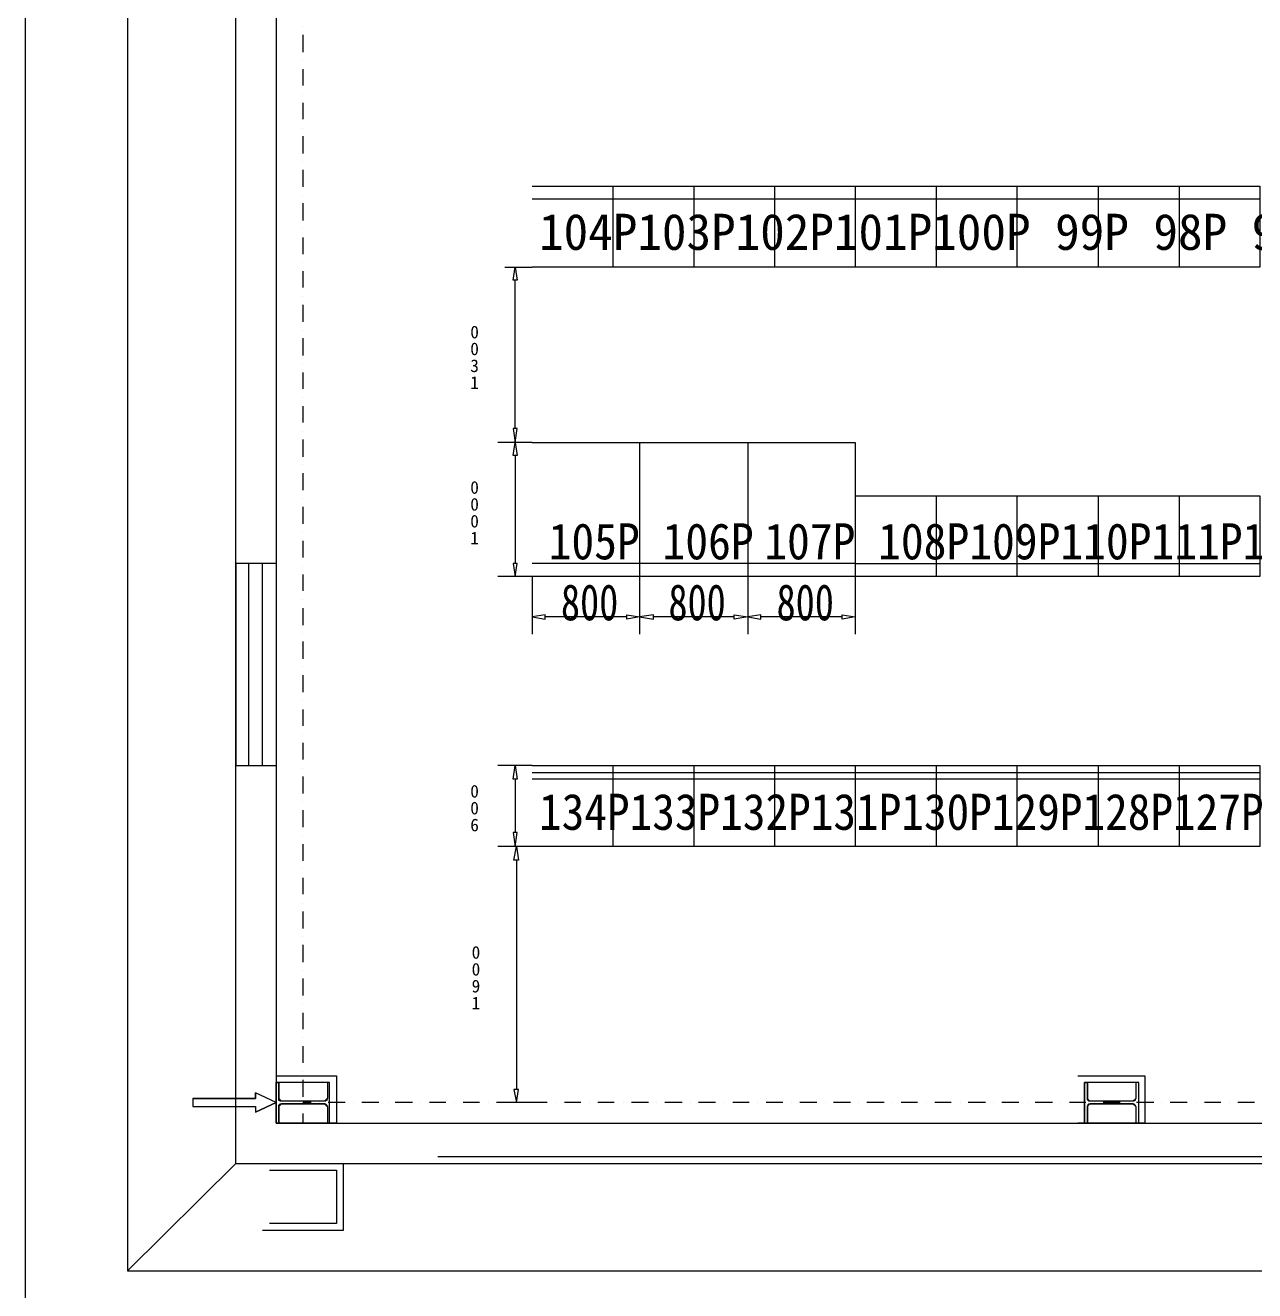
# Model space of a CAD drawing. Header units: metres. Extents: x 17 to 1264, y 17 to 859.
# Drawn here: x 87.8 to 346.4, y 166.5 to 432.6 of the extents above; entities that cross this region are included whole.
import ezdxf

# ---------------------------------------------------------------- set-up
doc = ezdxf.new("R2010")
doc.units = ezdxf.units.M
for name, color, linetype in [('LINES', 7, 'Continuous'), ('POLYLINES', 4, 'Continuous'), ('RECTS', 7, 'Continuous'), ('TEXTS', 3, 'Continuous')]:
    doc.layers.add(name, color=color, linetype=linetype)

msp = doc.modelspace()

# ---------------------------------------------------------------- linework, layer by layer
at = {"layer": 'LINES'}
for p, q in [((87.76, 830.45), (87.76, 45.22)), ((109.29, 797.33), (109.29, 170.64)), ((132.04, 193.25), (132.04, 797.33)), ((132.04, 319.39), (132.04, 509.33)), ((140.54, 509.33), (140.54, 319.39)), ((146.15, 432.29), (146.15, 432.29)), ((146.15, 430.56), (146.15, 426.96)), ((146.15, 425.23), (146.15, 425.23)), ((146.15, 423.36), (146.15, 419.9)), ((146.15, 418.03), (146.15, 418.03)), ((146.15, 416.3), (146.15, 412.85)), ((146.15, 410.98), (146.15, 410.98)), ((146.15, 409.25), (146.15, 405.65)), ((146.15, 403.92), (146.15, 403.92)), ((146.15, 402.19), (146.15, 398.59)), ((146.15, 396.86), (146.15, 396.86)), ((146.15, 395.14), (146.15, 391.54)), ((211.39, 396), (194.39, 396)), ((228.38, 396), (211.39, 396)), ((245.37, 396), (228.38, 396)), ((262.36, 396), (245.37, 396)), ((279.35, 396), (262.36, 396)), ((296.35, 396), (279.35, 396)), ((313.48, 396), (296.35, 396)), ((330.47, 396), (313.48, 396)), ((347.47, 396), (330.47, 396)), ((146.15, 389.81), (146.15, 389.81)), ((146.15, 387.94), (146.15, 384.48)), ((146.15, 382.61), (146.15, 382.61)), ((146.15, 380.88), (146.15, 377.42)), ((188.63, 381.74), (194.39, 381.74)), ((190.79, 347.76), (190.79, 379.01)), ((146.15, 375.55), (146.15, 375.55)), ((146.15, 373.82), (146.15, 370.22)), ((146.15, 368.5), (146.15, 368.5)), ((146.15, 366.77), (146.15, 363.17)), ((146.15, 361.44), (146.15, 361.44)), ((146.15, 359.57), (146.15, 356.11)), ((146.15, 354.38), (146.15, 354.38)), ((146.15, 352.51), (146.15, 349.06)), ((146.15, 347.18), (146.15, 347.18)), ((146.15, 345.46), (146.15, 341.86)), ((194.39, 344.88), (187.19, 344.88)), ((190.79, 344.88), (187.19, 344.88)), ((190.79, 342.14), (190.79, 319.39)), ((146.15, 340.13), (146.15, 340.13)), ((146.15, 338.4), (146.15, 334.8)), ((146.15, 333.07), (146.15, 333.07)), ((146.15, 331.34), (146.15, 327.74)), ((146.15, 326.02), (146.15, 326.02)), ((146.15, 324.14), (146.15, 320.69)), ((140.54, 319.39), (132.04, 319.39)), ((132.04, 319.39), (132.04, 276.91)), ((134.78, 276.91), (134.78, 319.39)), ((137.66, 276.91), (137.66, 319.39)), ((140.54, 319.39), (140.54, 276.91)), ((262.36, 319.39), (194.39, 319.39)), ((262.36, 319.39), (279.35, 319.39)), ((279.35, 319.39), (296.35, 319.39)), ((296.35, 319.39), (313.48, 319.39)), ((313.48, 319.39), (330.47, 319.39)), ((330.47, 319.39), (347.47, 319.39)), ((146.15, 318.82), (146.15, 318.82)), ((146.15, 317.09), (146.15, 313.63)), ((194.39, 316.66), (187.19, 316.66)), ((194.39, 316.66), (194.39, 304.56)), ((217, 316.66), (217, 304.56)), ((239.75, 316.66), (239.75, 304.56)), ((262.36, 316.66), (262.36, 304.56)), ((146.15, 311.76), (146.15, 311.76)), ((146.15, 310.03), (146.15, 306.43)), ((214.27, 308.16), (197.13, 308.16)), ((236.87, 308.16), (219.88, 308.16)), ((259.63, 308.16), (242.49, 308.16)), ((146.15, 304.7), (146.15, 304.7)), ((146.15, 302.98), (146.15, 299.38)), ((146.15, 297.65), (146.15, 297.65)), ((146.15, 295.92), (146.15, 292.32)), ((146.15, 290.59), (146.15, 290.59)), ((146.15, 288.72), (146.15, 285.26)), ((146.15, 283.39), (146.15, 283.39)), ((146.15, 281.66), (146.15, 278.21)), ((132.04, 193.25), (132.04, 276.91)), ((132.04, 276.91), (140.54, 276.91)), ((140.54, 276.91), (140.54, 201.74)), ((194.39, 276.91), (187.19, 276.91)), ((146.15, 276.34), (146.15, 276.34)), ((146.15, 274.61), (146.15, 271.01)), ((194.39, 275.47), (211.39, 275.47)), ((211.39, 275.47), (228.38, 275.47)), ((228.38, 275.47), (245.37, 275.47)), ((245.37, 275.47), (262.36, 275.47)), ((262.36, 275.47), (279.35, 275.47)), ((279.35, 275.47), (296.35, 275.47)), ((296.35, 275.47), (313.48, 275.47)), ((313.48, 275.47), (330.47, 275.47)), ((330.47, 275.47), (347.47, 275.47)), ((190.79, 274.03), (190.79, 262.8)), ((211.39, 274.03), (194.39, 274.03)), ((228.38, 274.03), (211.39, 274.03)), ((245.37, 274.03), (228.38, 274.03)), ((262.36, 274.03), (245.37, 274.03)), ((279.35, 274.03), (262.36, 274.03)), ((296.35, 274.03), (279.35, 274.03)), ((313.48, 274.03), (296.35, 274.03)), ((330.47, 274.03), (313.48, 274.03)), ((347.47, 274.03), (330.47, 274.03)), ((146.15, 269.28), (146.15, 269.28)), ((146.15, 267.55), (146.15, 263.95)), ((146.15, 262.22), (146.15, 262.22)), ((146.15, 260.35), (146.15, 256.9)), ((194.39, 259.92), (187.19, 259.92)), ((194.39, 259.92), (187.48, 259.92)), ((191.08, 257.04), (191.08, 208.8)), ((146.15, 255.17), (146.15, 255.17)), ((146.15, 253.3), (146.15, 249.84)), ((146.15, 247.97), (146.15, 247.97)), ((146.15, 246.24), (146.15, 242.64)), ((146.15, 240.91), (146.15, 240.91)), ((146.15, 239.18), (146.15, 235.58)), ((146.15, 233.86), (146.15, 233.86)), ((146.15, 232.13), (146.15, 228.53)), ((146.15, 226.8), (146.15, 226.8)), ((146.15, 224.93), (146.15, 221.47)), ((146.15, 219.74), (146.15, 219.74)), ((146.15, 217.87), (146.15, 214.42)), ((140.54, 201.74), (140.54, 210.24)), ((140.54, 210.24), (141.11, 210.24)), ((141.11, 210.24), (141.11, 206.93)), ((146.15, 212.54), (146.15, 212.54)), ((146.15, 210.82), (146.15, 207.22)), ((151.77, 210.24), (151.34, 210.24)), ((151.34, 210.24), (151.34, 206.93)), ((151.77, 201.74), (151.77, 210.24)), ((310.6, 201.74), (310.6, 210.24)), ((310.6, 210.24), (311.18, 210.24)), ((311.18, 210.24), (311.18, 206.93)), ((321.98, 210.24), (321.4, 210.24)), ((321.4, 210.24), (321.4, 206.93)), ((321.98, 201.74), (321.98, 210.24)), ((140.54, 206.06), (136.22, 208.08)), ((122.97, 206.93), (122.97, 205.2)), ((140.54, 206.06), (136.22, 204.05)), ((141.11, 205.2), (141.11, 201.74)), ((150.76, 206.35), (141.69, 206.35)), ((150.76, 205.78), (141.69, 205.78)), ((147.88, 206.06), (146.15, 206.06)), ((146.15, 205.49), (146.15, 205.49)), ((149.75, 206.06), (149.75, 206.06)), ((151.34, 205.2), (151.34, 201.74)), ((155.08, 206.06), (151.48, 206.06)), ((156.81, 206.06), (156.81, 206.06)), ((162.14, 206.06), (158.54, 206.06)), ((163.87, 206.06), (163.87, 206.06)), ((169.19, 206.06), (165.59, 206.06)), ((170.92, 206.06), (170.92, 206.06)), ((176.25, 206.06), (172.79, 206.06)), ((178.12, 206.06), (178.12, 206.06)), ((183.31, 206.06), (179.85, 206.06)), ((185.18, 206.06), (185.18, 206.06)), ((190.51, 206.06), (186.91, 206.06)), ((194.39, 206.06), (187.48, 206.06)), ((192.23, 206.06), (192.23, 206.06)), ((197.56, 206.06), (193.96, 206.06)), ((199.29, 206.06), (199.29, 206.06)), ((204.62, 206.06), (201.16, 206.06)), ((206.35, 206.06), (206.35, 206.06)), ((211.67, 206.06), (208.22, 206.06)), ((213.55, 206.06), (213.55, 206.06)), ((218.87, 206.06), (215.27, 206.06)), ((220.6, 206.06), (220.6, 206.06)), ((225.93, 206.06), (222.33, 206.06)), ((227.66, 206.06), (227.66, 206.06)), ((232.99, 206.06), (229.39, 206.06)), ((234.71, 206.06), (234.71, 206.06)), ((240.04, 206.06), (236.59, 206.06)), ((241.77, 206.06), (241.77, 206.06)), ((247.1, 206.06), (243.64, 206.06)), ((248.97, 206.06), (248.97, 206.06)), ((254.3, 206.06), (250.7, 206.06)), ((256.03, 206.06), (256.03, 206.06)), ((261.35, 206.06), (257.75, 206.06)), ((263.08, 206.06), (263.08, 206.06)), ((268.41, 206.06), (264.81, 206.06)), ((270.14, 206.06), (270.14, 206.06)), ((275.47, 206.06), (272.01, 206.06)), ((277.34, 206.06), (277.34, 206.06)), ((282.52, 206.06), (279.07, 206.06)), ((284.39, 206.06), (284.39, 206.06)), ((289.72, 206.06), (286.12, 206.06)), ((291.45, 206.06), (291.45, 206.06)), ((296.78, 206.06), (293.18, 206.06)), ((298.51, 206.06), (298.51, 206.06)), ((303.83, 206.06), (300.23, 206.06)), ((305.56, 206.06), (305.56, 206.06)), ((310.89, 206.06), (307.43, 206.06)), ((311.18, 205.2), (311.18, 201.74)), ((320.83, 206.35), (311.75, 206.35)), ((320.83, 205.78), (311.75, 205.78)), ((312.76, 206.06), (312.76, 206.06)), ((318.09, 206.06), (314.49, 206.06)), ((319.82, 206.06), (319.82, 206.06)), ((321.4, 205.2), (321.4, 201.74)), ((325.15, 206.06), (321.55, 206.06)), ((326.87, 206.06), (326.87, 206.06)), ((332.2, 206.06), (328.6, 206.06)), ((333.93, 206.06), (333.93, 206.06)), ((339.26, 206.06), (335.8, 206.06)), ((340.99, 206.06), (340.99, 206.06)), ((346.31, 206.06), (342.86, 206.06)), ((146.15, 203.76), (146.15, 201.74)), ((140.54, 201.74), (520.41, 201.74)), ((141.11, 201.74), (140.54, 201.74)), ((151.34, 201.74), (151.77, 201.74)), ((311.18, 201.74), (310.6, 201.74)), ((321.4, 201.74), (321.98, 201.74)), ((174.52, 194.69), (520.41, 194.69)), ((132.04, 193.25), (109.29, 170.64)), ((132.04, 193.25), (528.91, 193.25)), ((109.29, 170.64), (551.51, 170.64))]:
    msp.add_line(p, q, dxfattribs=at)
at = {"layer": 'POLYLINES'}
for points in [[(190.79, 381.74), (191.23, 379.01), (190.36, 379.01), (190.79, 381.74)], [(190.79, 381.74), (191.23, 379.01), (190.36, 379.01), (190.79, 381.74)], [(190.36, 347.76), (190.79, 344.88), (191.23, 347.76), (190.36, 347.76)], [(190.36, 347.76), (190.79, 344.88), (191.23, 347.76), (190.36, 347.76)], [(190.79, 344.88), (191.23, 342.14), (190.36, 342.14), (190.79, 344.88)], [(190.79, 344.88), (191.23, 342.14), (190.36, 342.14), (190.79, 344.88)], [(190.36, 319.39), (190.79, 316.66), (191.23, 319.39), (190.36, 319.39)], [(190.36, 319.39), (190.79, 316.66), (191.23, 319.39), (190.36, 319.39)], [(194.39, 308.16), (197.13, 307.73), (197.13, 308.59), (194.39, 308.16)], [(194.39, 308.16), (197.13, 307.73), (197.13, 308.59), (194.39, 308.16)], [(217, 308.16), (214.27, 307.73), (214.27, 308.59), (217, 308.16)], [(217, 308.16), (214.27, 307.73), (214.27, 308.59), (217, 308.16)], [(217, 308.16), (219.88, 307.73), (219.88, 308.59), (217, 308.16)], [(217, 308.16), (219.88, 307.73), (219.88, 308.59), (217, 308.16)], [(239.75, 308.16), (236.87, 307.73), (236.87, 308.59), (239.75, 308.16)], [(239.75, 308.16), (236.87, 307.73), (236.87, 308.59), (239.75, 308.16)], [(239.75, 308.16), (242.49, 307.73), (242.49, 308.59), (239.75, 308.16)], [(239.75, 308.16), (242.49, 307.73), (242.49, 308.59), (239.75, 308.16)], [(262.36, 308.16), (259.63, 307.73), (259.63, 308.59), (262.36, 308.16)], [(262.36, 308.16), (259.63, 307.73), (259.63, 308.59), (262.36, 308.16)], [(190.79, 276.91), (191.23, 274.03), (190.36, 274.03), (190.79, 276.91)], [(190.79, 276.91), (191.23, 274.03), (190.36, 274.03), (190.79, 276.91)], [(190.36, 262.8), (190.79, 259.92), (191.23, 262.8), (190.36, 262.8)], [(190.36, 262.8), (190.79, 259.92), (191.23, 262.8), (190.36, 262.8)], [(191.08, 259.92), (191.51, 257.04), (190.51, 257.04), (191.08, 259.92)], [(191.08, 259.92), (191.51, 257.04), (190.51, 257.04), (191.08, 259.92)], [(140.54, 211.68), (153.21, 211.68), (153.21, 201.74), (140.54, 201.74)], [(140.54, 201.74), (151.77, 201.74), (151.77, 210.24), (140.54, 210.24)], [(151.34, 206.93), (151.19, 206.64), (151.19, 206.5), (151.05, 206.5), (150.91, 206.35), (150.76, 206.35), (141.69, 206.35), (141.4, 206.35), (141.26, 206.5), (141.11, 206.5), (141.11, 206.64), (141.11, 206.93), (141.11, 210.24), (140.54, 210.24), (140.54, 201.74), (141.11, 201.74), (141.11, 205.2), (141.11, 205.34), (141.11, 205.49), (141.26, 205.63), (141.4, 205.78), (141.69, 205.78), (150.76, 205.78), (150.91, 205.78), (151.05, 205.63), (151.19, 205.49), (151.19, 205.34), (151.34, 205.2), (151.34, 201.74), (151.77, 201.74), (151.77, 210.24), (151.34, 210.24), (151.34, 206.93)], [(151.34, 206.93), (151.19, 206.64), (151.19, 206.5), (151.05, 206.5), (150.91, 206.35), (150.76, 206.35), (141.69, 206.35), (141.4, 206.35), (141.26, 206.5), (141.11, 206.5), (141.11, 206.64), (141.11, 206.93), (141.11, 210.24), (140.54, 210.24), (140.54, 201.74), (141.11, 201.74), (141.11, 205.2), (141.11, 205.34), (141.11, 205.49), (141.26, 205.63), (141.4, 205.78), (141.69, 205.78), (150.76, 205.78), (150.91, 205.78), (151.05, 205.63), (151.19, 205.49), (151.19, 205.34), (151.34, 205.2), (151.34, 201.74), (151.77, 201.74), (151.77, 210.24), (151.34, 210.24), (151.34, 206.93)], [(310.6, 201.74), (321.98, 201.74), (321.98, 210.24), (310.6, 210.24)], [(321.4, 206.93), (321.26, 206.64), (321.26, 206.5), (321.11, 206.5), (320.97, 206.35), (320.83, 206.35), (311.75, 206.35), (311.47, 206.35), (311.32, 206.5), (311.18, 206.64), (311.18, 206.93), (311.18, 210.24), (310.6, 210.24), (310.6, 201.74), (311.18, 201.74), (311.18, 205.2), (311.18, 205.34), (311.32, 205.49), (311.32, 205.63), (311.47, 205.78), (311.75, 205.78), (320.83, 205.78), (320.97, 205.78), (321.11, 205.63), (321.26, 205.49), (321.26, 205.34), (321.4, 205.2), (321.4, 201.74), (321.98, 201.74), (321.98, 210.24), (321.4, 210.24), (321.4, 206.93)], [(321.4, 206.93), (321.26, 206.64), (321.26, 206.5), (321.11, 206.5), (320.97, 206.35), (320.83, 206.35), (311.75, 206.35), (311.47, 206.35), (311.32, 206.5), (311.18, 206.64), (311.18, 206.93), (311.18, 210.24), (310.6, 210.24), (310.6, 201.74), (311.18, 201.74), (311.18, 205.2), (311.18, 205.34), (311.32, 205.49), (311.32, 205.63), (311.47, 205.78), (311.75, 205.78), (320.83, 205.78), (320.97, 205.78), (321.11, 205.63), (321.26, 205.49), (321.26, 205.34), (321.4, 205.2), (321.4, 201.74), (321.98, 201.74), (321.98, 210.24), (321.4, 210.24), (321.4, 206.93)], [(136.22, 205.2), (136.22, 204.05), (140.54, 206.06), (136.22, 208.08), (136.22, 206.93), (122.97, 206.93), (122.97, 205.2), (136.22, 205.2)], [(136.22, 205.2), (136.22, 204.05), (140.54, 206.06), (136.22, 208.08), (136.22, 206.93), (122.97, 206.93), (122.97, 205.2), (136.22, 205.2)], [(122.97, 206.93), (136.22, 206.93), (136.22, 208.08)], [(190.51, 208.8), (191.08, 206.06), (191.51, 208.8), (190.51, 208.8)], [(190.51, 208.8), (191.08, 206.06), (191.51, 208.8), (190.51, 208.8)], [(122.97, 205.2), (136.22, 205.2), (136.22, 204.05)], [(141.07, 206.89), (141.63, 206.32)], [(141.63, 205.75), (141.07, 205.19)], [(150.7, 206.32), (151.27, 206.89)], [(151.27, 205.19), (150.7, 205.75)], [(311.15, 206.89), (311.71, 206.32)], [(311.71, 205.75), (311.15, 205.19)], [(320.78, 206.32), (321.35, 206.89)], [(321.35, 205.19), (320.78, 205.75)]]:
    msp.add_lwpolyline(points, dxfattribs=at)
at = {"layer": 'RECTS'}
for points in [[(194.39, 398.74), (211.39, 398.74), (211.39, 381.74), (194.39, 381.74)], [(211.39, 398.74), (228.38, 398.74), (228.38, 381.74), (211.39, 381.74)], [(228.38, 398.74), (245.37, 398.74), (245.37, 381.74), (228.38, 381.74)], [(245.37, 398.74), (262.36, 398.74), (262.36, 381.74), (245.37, 381.74)], [(262.36, 398.74), (279.35, 398.74), (279.35, 381.74), (262.36, 381.74)], [(279.35, 398.74), (296.35, 398.74), (296.35, 381.74), (279.35, 381.74)], [(296.35, 398.74), (313.48, 398.74), (313.48, 381.74), (296.35, 381.74)], [(313.48, 398.74), (330.47, 398.74), (330.47, 381.74), (313.48, 381.74)], [(330.47, 398.74), (347.47, 398.74), (347.47, 381.74), (330.47, 381.74)], [(194.39, 344.88), (217, 344.88), (217, 316.66), (194.39, 316.66)], [(217, 344.88), (239.75, 344.88), (239.75, 316.66), (217, 316.66)], [(239.75, 344.88), (262.36, 344.88), (262.36, 316.66), (239.75, 316.66)], [(262.36, 333.65), (279.35, 333.65), (279.35, 316.66), (262.36, 316.66)], [(279.35, 333.65), (296.35, 333.65), (296.35, 316.66), (279.35, 316.66)], [(296.35, 333.65), (313.48, 333.65), (313.48, 316.66), (296.35, 316.66)], [(313.48, 333.65), (330.47, 333.65), (330.47, 316.66), (313.48, 316.66)], [(330.47, 333.65), (347.47, 333.65), (347.47, 316.66), (330.47, 316.66)], [(194.39, 276.91), (211.39, 276.91), (211.39, 259.92), (194.39, 259.92)], [(211.39, 276.91), (228.38, 276.91), (228.38, 259.92), (211.39, 259.92)], [(228.38, 276.91), (245.37, 276.91), (245.37, 259.92), (228.38, 259.92)], [(245.37, 276.91), (262.36, 276.91), (262.36, 259.92), (245.37, 259.92)], [(262.36, 276.91), (279.35, 276.91), (279.35, 259.92), (262.36, 259.92)], [(279.35, 276.91), (296.35, 276.91), (296.35, 259.92), (279.35, 259.92)], [(296.35, 276.91), (313.48, 276.91), (313.48, 259.92), (296.35, 259.92)], [(313.48, 276.91), (330.47, 276.91), (330.47, 259.92), (313.48, 259.92)], [(330.47, 276.91), (347.47, 276.91), (347.47, 259.92), (330.47, 259.92)], [(309.16, 211.68), (323.27, 211.68), (323.27, 201.74), (309.16, 201.74)], [(137.66, 193.25), (154.65, 193.25), (154.65, 179.14), (137.66, 179.14)], [(139.1, 191.81), (153.21, 191.81), (153.21, 180.58), (139.1, 180.58)]]:
    msp.add_lwpolyline(points, dxfattribs=at)

# ---------------------------------------------------------------- texts
at = {"layer": 'TEXTS'}
for s, height, p in [('104P103P102P101P100P 99P 98P 97P 96P 95P 94P 93P 92P 91P 90P 89P', 7.6, (195.83, 385.35)), ('0', 2.66, (181.37, 366.75)), ('0', 2.66, (181.37, 363.21)), ('3', 2.66, (181.37, 359.66)), ('1', 2.66, (181.37, 356.11)), ('0', 2.66, (181.37, 334.07)), ('0', 2.66, (181.37, 330.52)), ('0', 2.66, (181.37, 326.97)), ('1', 2.66, (181.37, 323.42)), ('0', 2.66, (181.37, 270.18)), ('0', 2.66, (181.37, 266.64)), ('6', 2.66, (181.37, 263.09)), ('0', 2.66, (181.66, 236.29)), ('0', 2.66, (181.66, 232.74)), ('9', 2.66, (181.66, 229.2)), ('1', 2.66, (181.66, 225.65))]:
    msp.add_text(s, height=height, dxfattribs=at).set_placement(p)
for s, width, p in [('105P 106P', 0.926909, (197.85, 320.27)), ('107P 108P109P110P111P112P113P114P115P 116P', 0.926828, (243.21, 320.27)), ('800', 0.777778, (200.44, 307.45)), ('800', 0.777778, (223.05, 307.45)), ('800', 0.777778, (245.8, 307.45)), ('134P133P132P131P130P129P128P127P126P125P124P123P122P121P120P119P', 0.921325, (195.83, 263.39))]:
    msp.add_text(s, height=7.6, dxfattribs=dict(at, width=width)).set_placement(p)

doc.saveas('drawing.dxf')
